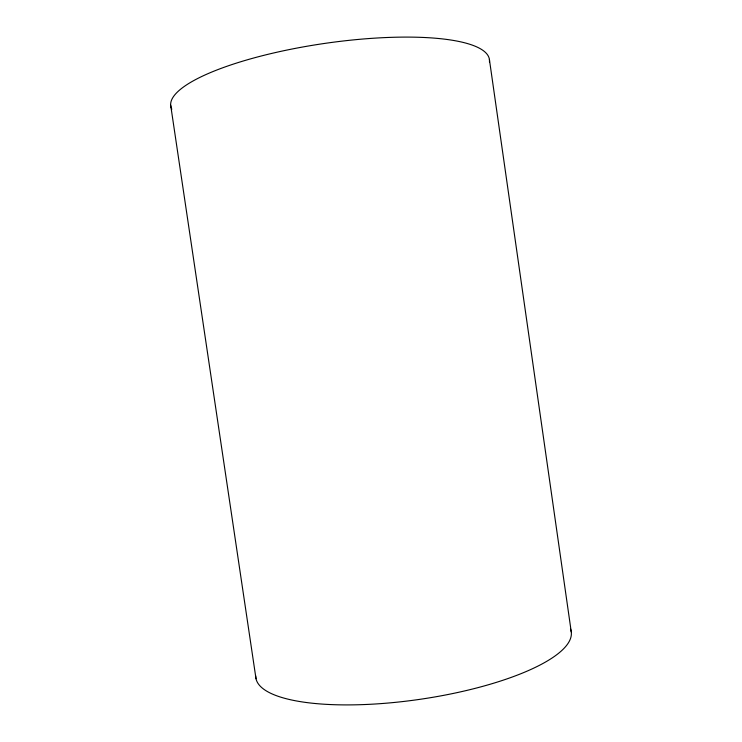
<?xml version="1.0" encoding="UTF-8"?>
<svg xmlns="http://www.w3.org/2000/svg" width="742" height="742" viewBox="0 0 742 742"><rect width="100%" height="100%" fill="white"/><g stroke="black" fill="none" stroke-linecap="round" stroke-linejoin="round"><path stroke-width="1.11" d="M170.669 105.169L256.009 678.717M489.395 59.397L571.257 631.906M570.552 629.142A159.363 44.965 -8.3 0 1 421.447 699.103A159.363 44.965 -8.3 0 1 255.712 675.879M171.847 109.213A161.014 39.614 -8.3 0 1 322.436 43.75A161.014 39.614 -8.3 0 1 489.442 61.92"/></g></svg>
